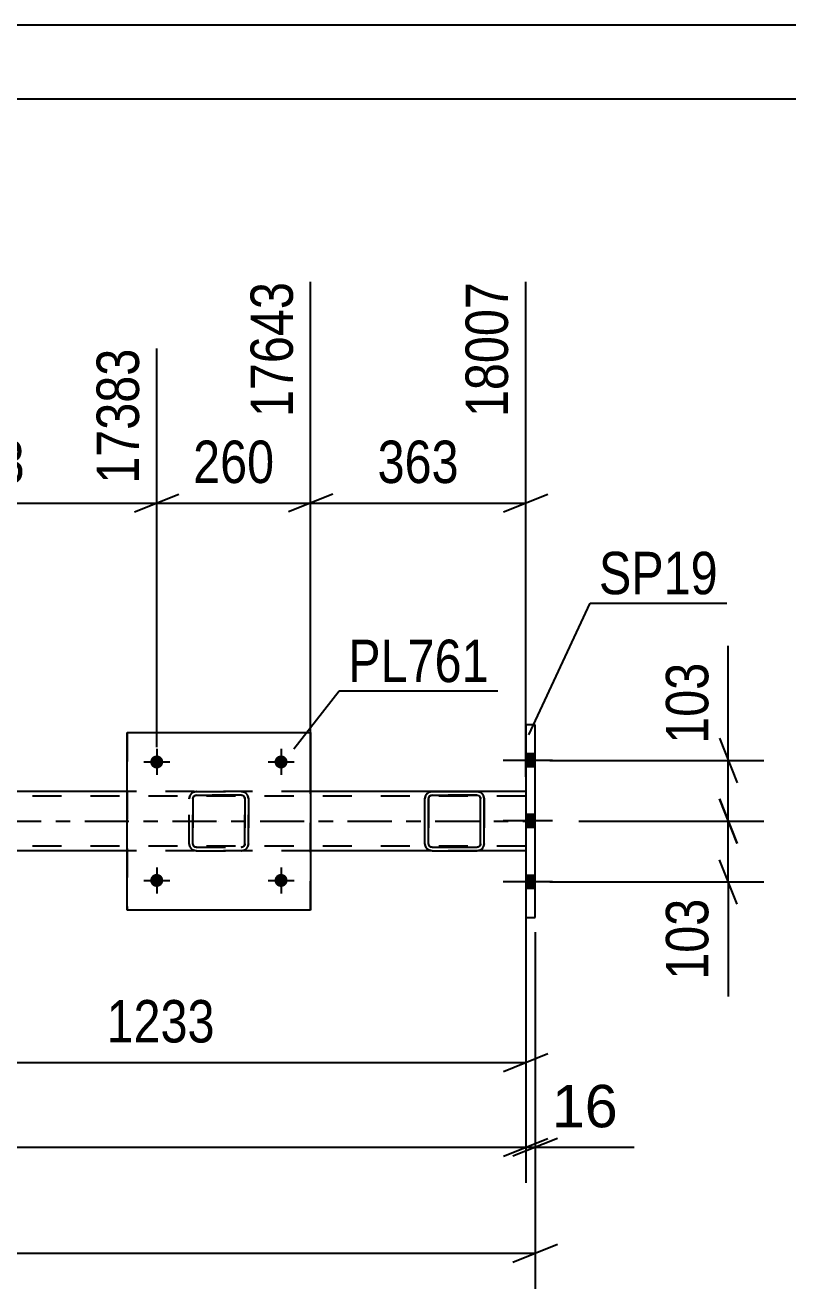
# Model space of a CAD drawing. Header units: millimetres. Extents: x 0 to 841, y 0 to 594.
# Drawn here: x 733.8 to 785.3, y 508.7 to 594 of the extents above; entities that cross this region are included whole.
import ezdxf

# ---------------------------------------------------------------- set-up
doc = ezdxf.new("R2010")
doc.units = ezdxf.units.MM
doc.linetypes.add('DXK_LINE_DOT2', pattern=[3.9198, 1.9599, -1.9599])
doc.linetypes.add('DXK_LINE_DOT3', pattern=[5.9187, 2.979, -0.9799, 0.9799, -0.9799])
doc.styles.add('Arial', font='arial.ttf', dxfattribs={"height": 0.2})
doc.styles.add('Arial Narrow', font='ARIALN.TTF', dxfattribs={"height": 0.2})

# ---------------------------------------------------------------- blocks, each defined once
blk = doc.blocks.new('Unknown-318892383-1113')
at = {"color": 5, "linetype": 'Continuous'}
for p, q in [((841, 594), (0, 594)), ((836, 589), (5, 589))]:
    blk.add_line(p, q, dxfattribs=at)
blk = doc.blocks.new('Part-318892383-6022 - 5883')
at = {"color": 2, "linetype": 'Continuous'}
for p, q in [((768.229, 546.75), (767.589, 546.75)), ((767.589, 546.75), (767.589, 533.75)), ((768.229, 533.75), (768.229, 546.75)), ((767.589, 533.75), (768.229, 533.75))]:
    blk.add_line(p, q, dxfattribs=at)
blk = doc.blocks.new('Bolt-318892383-5899 - 5883')
at = {"linetype": 'Continuous'}
for points in [[(742.217, 536.25), (742.227, 536.341), (742.255, 536.429), (742.301, 536.508), (742.363, 536.577), (742.437, 536.631), (742.521, 536.668), (742.611, 536.687), (742.703, 536.687), (742.793, 536.668), (742.877, 536.631), (742.952, 536.577), (743.013, 536.508), (743.059, 536.429), (743.088, 536.341), (743.097, 536.25), (743.088, 536.158), (743.059, 536.071), (743.013, 535.991), (742.952, 535.923), (742.877, 535.869), (742.793, 535.831), (742.703, 535.812), (742.611, 535.812), (742.521, 535.831), (742.437, 535.869), (742.363, 535.923), (742.301, 535.991), (742.255, 536.071), (742.227, 536.158)], [(750.617, 536.25), (750.627, 536.341), (750.655, 536.429), (750.701, 536.508), (750.763, 536.577), (750.837, 536.631), (750.921, 536.668), (751.011, 536.687), (751.103, 536.687), (751.193, 536.668), (751.277, 536.631), (751.352, 536.577), (751.413, 536.508), (751.459, 536.429), (751.488, 536.341), (751.497, 536.25), (751.488, 536.158), (751.459, 536.071), (751.413, 535.991), (751.352, 535.923), (751.277, 535.869), (751.193, 535.831), (751.103, 535.812), (751.011, 535.812), (750.921, 535.831), (750.837, 535.869), (750.763, 535.923), (750.701, 535.991), (750.655, 536.071), (750.627, 536.158)]]:
    blk.add_hatch(color=1, dxfattribs=at).paths.add_polyline_path(points)
at = {"color": 1, "linetype": 'Continuous'}
for p, q in [((742.657, 537.13), (742.657, 535.37)), ((751.057, 537.13), (751.057, 535.37)), ((741.777, 536.25), (743.537, 536.25)), ((750.177, 536.25), (751.937, 536.25))]:
    blk.add_line(p, q, dxfattribs=at)
blk = doc.blocks.new('Bolt-318892383-5900 - 5883')
at = {"linetype": 'Continuous'}
for points in [[(742.217, 544.25), (742.227, 544.341), (742.255, 544.429), (742.301, 544.508), (742.363, 544.577), (742.437, 544.631), (742.521, 544.668), (742.611, 544.687), (742.703, 544.687), (742.793, 544.668), (742.877, 544.631), (742.952, 544.577), (743.013, 544.508), (743.059, 544.429), (743.088, 544.341), (743.097, 544.25), (743.088, 544.158), (743.059, 544.071), (743.013, 543.991), (742.952, 543.923), (742.877, 543.869), (742.793, 543.831), (742.703, 543.812), (742.611, 543.812), (742.521, 543.831), (742.437, 543.869), (742.363, 543.923), (742.301, 543.991), (742.255, 544.071), (742.227, 544.158)], [(750.617, 544.25), (750.627, 544.341), (750.655, 544.429), (750.701, 544.508), (750.763, 544.577), (750.837, 544.631), (750.921, 544.668), (751.011, 544.687), (751.103, 544.687), (751.193, 544.668), (751.277, 544.631), (751.352, 544.577), (751.413, 544.508), (751.459, 544.429), (751.488, 544.341), (751.497, 544.25), (751.488, 544.158), (751.459, 544.071), (751.413, 543.991), (751.352, 543.923), (751.277, 543.869), (751.193, 543.831), (751.103, 543.812), (751.011, 543.812), (750.921, 543.831), (750.837, 543.869), (750.763, 543.923), (750.701, 543.991), (750.655, 544.071), (750.627, 544.158)]]:
    blk.add_hatch(color=1, dxfattribs=at).paths.add_polyline_path(points)
at = {"color": 1, "linetype": 'Continuous'}
for p, q in [((742.657, 545.13), (742.657, 543.37)), ((751.057, 545.13), (751.057, 543.37)), ((741.777, 544.25), (743.537, 544.25)), ((750.177, 544.25), (751.937, 544.25))]:
    blk.add_line(p, q, dxfattribs=at)
blk = doc.blocks.new('Part-318892383-6031 - 5883')
at = {"color": 7, "linetype": 'DXK_LINE_DOT2'}
for p, q in [((744.852, 541.77), (744.889, 541.954)), ((744.894, 541.953), (744.857, 541.769)), ((745.111, 541.862), (745.092, 541.77)), ((745.097, 541.769), (745.115, 541.861)), ((745.163, 541.94), (745.111, 541.862)), ((745.115, 541.861), (745.167, 541.939)), ((745.149, 542.213), (745.332, 542.25)), ((745.337, 542.249), (745.153, 542.212)), ((745.241, 541.992), (745.163, 541.94)), ((745.167, 541.939), (745.245, 541.991)), ((745.332, 542.01), (745.241, 541.992)), ((745.245, 541.991), (745.337, 542.009)), ((745.337, 542.249), (745.332, 542.25)), ((745.332, 542.25), (748.372, 542.25)), ((745.332, 542.01), (745.337, 542.009)), ((748.372, 542.01), (745.332, 542.01)), ((745.337, 542.249), (748.377, 542.249)), ((745.337, 542.009), (748.377, 542.009)), ((748.372, 542.25), (748.377, 542.249)), ((748.372, 542.25), (748.556, 542.213)), ((748.377, 542.009), (748.372, 542.01)), ((748.464, 541.992), (748.372, 542.01)), ((748.561, 542.212), (748.377, 542.249)), ((748.377, 542.009), (748.469, 541.991)), ((748.464, 541.992), (748.469, 541.991)), ((748.542, 541.94), (748.464, 541.992)), ((748.469, 541.991), (748.547, 541.939)), ((748.594, 541.862), (748.542, 541.94)), ((748.547, 541.939), (748.599, 541.861)), ((748.612, 541.77), (748.594, 541.862)), ((748.599, 541.861), (748.617, 541.769)), ((748.816, 541.954), (748.852, 541.77)), ((748.857, 541.769), (748.821, 541.953)), ((744.852, 541.77), (744.857, 541.769)), ((744.852, 538.73), (744.852, 541.77)), ((744.857, 538.729), (744.857, 541.769)), ((745.097, 541.769), (745.092, 541.77)), ((745.092, 541.77), (745.092, 538.73)), ((745.097, 538.729), (745.097, 541.769)), ((748.617, 541.769), (748.612, 541.77)), ((748.612, 541.77), (748.612, 538.73)), ((748.617, 538.729), (748.617, 541.769)), ((748.857, 541.769), (748.852, 541.77)), ((748.852, 541.77), (748.852, 538.73)), ((748.857, 538.729), (748.857, 541.769)), ((744.857, 538.729), (744.852, 538.73)), ((744.889, 538.546), (744.852, 538.73)), ((744.857, 538.729), (744.894, 538.545)), ((745.092, 538.73), (745.097, 538.729)), ((745.092, 538.73), (745.111, 538.638)), ((745.115, 538.637), (745.097, 538.729)), ((745.111, 538.638), (745.163, 538.56)), ((745.167, 538.559), (745.115, 538.637)), ((745.163, 538.56), (745.241, 538.508)), ((745.245, 538.507), (745.167, 538.559)), ((745.241, 538.508), (745.332, 538.49)), ((745.337, 538.489), (745.245, 538.507)), ((745.337, 538.489), (745.332, 538.49)), ((745.332, 538.49), (748.372, 538.49)), ((745.337, 538.489), (748.377, 538.489)), ((748.372, 538.49), (748.464, 538.508)), ((748.372, 538.49), (748.377, 538.489)), ((748.469, 538.507), (748.377, 538.489)), ((748.464, 538.508), (748.542, 538.56)), ((748.547, 538.559), (748.469, 538.507)), ((748.542, 538.56), (748.594, 538.638)), ((748.599, 538.637), (748.547, 538.559)), ((748.594, 538.638), (748.612, 538.73)), ((748.617, 538.729), (748.599, 538.637)), ((748.612, 538.73), (748.617, 538.729)), ((748.852, 538.73), (748.816, 538.546)), ((748.821, 538.545), (748.857, 538.729)), ((748.852, 538.73), (748.857, 538.729)), ((745.149, 538.286), (745.153, 538.285)), ((745.332, 538.25), (745.149, 538.286)), ((745.153, 538.285), (745.337, 538.249)), ((745.337, 538.249), (745.332, 538.25)), ((745.332, 538.25), (748.372, 538.25)), ((745.337, 538.249), (748.377, 538.249)), ((748.556, 538.286), (748.372, 538.25)), ((748.372, 538.25), (748.377, 538.249)), ((748.377, 538.249), (748.561, 538.285))]:
    blk.add_line(p, q, dxfattribs=at)
at = {"color": 7, "linetype": 'DXK_LINE_DOT3'}
blk.add_line((746.86, 540.248), (746.849, 540.251), dxfattribs=at)
at = {"color": 7, "linetype": 'DXK_LINE_DOT2'}
for centre, start, end in [((745.332, 541.77), 112.5, 157.5), ((745.337, 541.769), 112.5, 157.5), ((748.372, 541.77), 22.5, 67.49999), ((748.377, 541.769), 22.5, 67.49999), ((745.332, 538.73), 202.5, 247.49999), ((745.337, 538.729), 202.5, 247.49999), ((748.372, 538.73), 292.5, 337.5), ((748.377, 538.729), 292.5, 337.5)]:
    blk.add_arc(centre, 0.48, start, end, dxfattribs=at)
blk = doc.blocks.new('Bolt-318892383-5920 - 5883')
at = {"linetype": 'Continuous'}
for points in [[(768.229, 543.91), (768.229, 544.79), (767.589, 544.79), (767.589, 543.91)], [(768.229, 543.91), (768.229, 544.79), (767.589, 544.79), (767.589, 543.91)], [(768.229, 543.91), (768.229, 544.79), (767.589, 544.79), (767.589, 543.91)], [(768.229, 539.83), (768.229, 540.71), (767.589, 540.71), (767.589, 539.83)], [(768.229, 539.83), (768.229, 540.71), (767.589, 540.71), (767.589, 539.83)], [(768.229, 535.71), (768.229, 536.59), (767.589, 536.59), (767.589, 535.71)], [(768.229, 535.71), (768.229, 536.59), (767.589, 536.59), (767.589, 535.71)], [(768.229, 535.71), (768.229, 536.59), (767.589, 536.59), (767.589, 535.71)]]:
    blk.add_hatch(color=1, dxfattribs=at).paths.add_polyline_path(points)
at = {"color": 1, "linetype": 'Continuous'}
for p, q in [((768.229, 544.79), (767.589, 544.79)), ((768.229, 544.79), (767.589, 544.79)), ((768.229, 544.79), (767.589, 544.79)), ((769.389, 544.35), (766.069, 544.35)), ((769.389, 544.35), (766.069, 544.35)), ((769.389, 544.35), (766.069, 544.35)), ((768.229, 543.91), (767.589, 543.91)), ((768.229, 543.91), (767.589, 543.91)), ((768.229, 543.91), (767.589, 543.91)), ((769.389, 540.27), (766.069, 540.27)), ((769.389, 540.27), (766.069, 540.27)), ((768.229, 540.71), (767.589, 540.71)), ((768.229, 540.71), (767.589, 540.71)), ((768.229, 539.83), (767.589, 539.83)), ((768.229, 539.83), (767.589, 539.83)), ((769.389, 536.15), (766.069, 536.15)), ((769.389, 536.15), (766.069, 536.15)), ((769.389, 536.15), (766.069, 536.15)), ((768.229, 536.59), (767.589, 536.59)), ((768.229, 536.59), (767.589, 536.59)), ((768.229, 536.59), (767.589, 536.59)), ((768.229, 535.71), (767.589, 535.71)), ((768.229, 535.71), (767.589, 535.71)), ((768.229, 535.71), (767.589, 535.71))]:
    blk.add_line(p, q, dxfattribs=at)
blk = doc.blocks.new('Part-318892383-5941 - 5883')
at = {"color": 7, "linetype": 'DXK_LINE_DOT2'}
for p, q in [((767.589, 541.93), (92.66, 541.93)), ((753.057, 542.25), (740.657, 542.25)), ((767.589, 542.25), (767.589, 538.25)), ((767.589, 538.57), (92.66, 538.57)), ((753.057, 538.25), (740.657, 538.25)), ((764.309, 538.25), (761.26, 538.25))]:
    blk.add_line(p, q, dxfattribs=at)
at = {"color": 2, "linetype": 'Continuous'}
for p, q in [((740.657, 542.25), (719.344, 542.25)), ((767.589, 542.25), (753.057, 542.25)), ((740.657, 538.25), (718.253, 538.25)), ((761.26, 538.25), (753.057, 538.25)), ((767.589, 538.25), (764.309, 538.25))]:
    blk.add_line(p, q, dxfattribs=at)
at = {"color": 7, "linetype": 'DXK_LINE_DOT3'}
blk.add_line((92.66, 540.25), (767.589, 540.25), dxfattribs=at)
blk = doc.blocks.new('Part-318892383-5944 - 5883')
at = {"color": 2, "linetype": 'Continuous'}
for p, q in [((760.78, 541.77), (760.816, 541.954)), ((760.821, 541.953), (760.784, 541.769)), ((761.024, 541.769), (761.043, 541.861)), ((761.043, 541.861), (761.095, 541.939)), ((761.076, 542.213), (761.26, 542.25)), ((761.264, 542.249), (761.081, 542.212)), ((761.095, 541.939), (761.173, 541.991)), ((761.173, 541.991), (761.264, 542.009)), ((761.264, 542.249), (761.26, 542.25)), ((761.26, 542.25), (764.3, 542.25)), ((761.264, 542.249), (764.304, 542.249)), ((761.264, 542.009), (764.304, 542.009)), ((764.3, 542.25), (764.304, 542.249)), ((764.3, 542.25), (764.304, 542.249)), ((764.488, 542.212), (764.304, 542.249)), ((764.304, 542.009), (764.396, 541.991)), ((764.469, 541.94), (764.392, 541.992)), ((764.396, 541.991), (764.474, 541.939)), ((764.522, 541.862), (764.469, 541.94)), ((764.474, 541.939), (764.526, 541.861)), ((764.54, 541.77), (764.522, 541.862)), ((764.526, 541.861), (764.544, 541.769)), ((764.784, 541.769), (764.748, 541.953)), ((760.78, 541.77), (760.784, 541.769)), ((760.78, 538.73), (760.78, 541.77)), ((760.784, 538.729), (760.784, 541.769)), ((761.024, 538.729), (761.024, 541.769)), ((764.54, 541.77), (764.544, 541.769)), ((764.54, 541.614), (764.54, 541.77)), ((764.54, 538.89), (764.54, 541.61)), ((764.544, 538.729), (764.544, 541.769)), ((764.784, 538.729), (764.784, 541.769)), ((760.784, 538.729), (760.78, 538.73)), ((760.816, 538.546), (760.78, 538.73)), ((760.784, 538.729), (760.821, 538.545)), ((761.043, 538.637), (761.024, 538.729)), ((761.095, 538.559), (761.043, 538.637)), ((761.173, 538.507), (761.095, 538.559)), ((761.264, 538.489), (761.173, 538.507)), ((761.26, 538.49), (764.3, 538.49)), ((761.264, 538.489), (764.304, 538.489)), ((764.3, 538.49), (764.392, 538.508)), ((764.3, 538.49), (764.304, 538.489)), ((764.396, 538.507), (764.304, 538.489)), ((764.392, 538.508), (764.47, 538.56)), ((764.474, 538.559), (764.396, 538.507)), ((764.47, 538.56), (764.522, 538.638)), ((764.526, 538.637), (764.474, 538.559)), ((764.522, 538.638), (764.54, 538.73)), ((764.544, 538.729), (764.526, 538.637)), ((764.54, 538.73), (764.54, 538.885)), ((764.54, 538.73), (764.544, 538.729)), ((764.748, 538.545), (764.784, 538.729)), ((761.076, 538.286), (761.081, 538.285)), ((761.081, 538.285), (761.076, 538.286)), ((761.081, 538.285), (761.264, 538.249)), ((761.264, 538.249), (764.304, 538.249)), ((764.304, 538.249), (764.488, 538.286))]:
    blk.add_line(p, q, dxfattribs=at)
at = {"color": 7, "linetype": 'DXK_LINE_DOT2'}
for p, q in [((761.038, 541.862), (761.02, 541.77)), ((761.09, 541.94), (761.038, 541.862)), ((761.168, 541.992), (761.09, 541.94)), ((761.26, 542.01), (761.168, 541.992)), ((761.26, 542.01), (761.264, 542.009)), ((764.3, 542.01), (761.26, 542.01)), ((764.304, 542.009), (764.3, 542.01)), ((764.304, 542.009), (764.3, 542.01)), ((764.304, 542.249), (764.483, 542.213)), ((764.392, 541.992), (764.396, 541.991)), ((764.743, 541.954), (764.78, 541.77)), ((761.024, 541.769), (761.02, 541.77)), ((761.02, 541.77), (761.02, 538.73)), ((764.54, 541.61), (764.54, 541.614)), ((764.784, 541.769), (764.78, 541.77)), ((764.78, 541.77), (764.78, 538.73)), ((761.02, 538.73), (761.024, 538.729)), ((761.02, 538.73), (761.038, 538.638)), ((761.038, 538.638), (761.09, 538.56)), ((761.09, 538.56), (761.168, 538.508)), ((761.168, 538.508), (761.173, 538.507)), ((761.264, 538.489), (761.26, 538.49)), ((764.54, 538.885), (764.54, 538.89)), ((764.78, 538.73), (764.743, 538.546)), ((764.78, 538.73), (764.784, 538.729)), ((761.26, 538.25), (761.081, 538.285)), ((761.264, 538.249), (761.26, 538.25)), ((761.26, 538.25), (764.3, 538.25)), ((764.484, 538.286), (764.3, 538.25)), ((764.3, 538.25), (764.304, 538.249))]:
    blk.add_line(p, q, dxfattribs=at)
at = {"color": 2, "linetype": 'Continuous'}
for centre, start, end in [((761.26, 541.77), 112.50065, 157.50065), ((761.264, 541.769), 112.50065, 157.50065), ((764.304, 541.769), 22.50064, 67.50064), ((761.26, 538.73), 202.50064, 247.50064), ((761.264, 538.729), 202.50064, 247.50064), ((764.304, 538.729), 292.50065, 337.50065)]:
    blk.add_arc(centre, 0.48, start, end, dxfattribs=at)
at = {"color": 7, "linetype": 'DXK_LINE_DOT2'}
for centre, start, end in [((764.3, 541.77), 22.50064, 67.50064), ((764.3, 538.73), 292.50065, 337.50065)]:
    blk.add_arc(centre, 0.48, start, end, dxfattribs=at)
blk = doc.blocks.new('Part-318892383-6110 - 5883')
at = {"color": 2, "linetype": 'Continuous'}
for p, q in [((740.657, 534.249), (740.657, 546.249)), ((740.657, 546.249), (740.657, 546.249)), ((740.657, 546.249), (753.057, 546.249)), ((753.057, 546.249), (753.057, 534.249)), ((740.657, 534.249), (740.657, 534.249)), ((753.057, 534.249), (740.657, 534.249))]:
    blk.add_line(p, q, dxfattribs=at)
at = {"color": 7, "linetype": 'DXK_LINE_DOT2'}
for p, q in [((740.657, 546.249), (740.657, 534.249)), ((740.657, 546.249), (740.657, 546.249)), ((753.057, 534.249), (753.057, 546.249)), ((740.657, 534.249), (740.657, 534.249))]:
    blk.add_line(p, q, dxfattribs=at)
blk = doc.blocks.new('StraightDimension-318892383-13068 - 5883')
at = {"color": 7, "linetype": 'Continuous'}
for p, q in [((718.253, 536.85), (718.253, 521.556)), ((767.589, 537.25), (767.589, 521.556)), ((719.753, 524.556), (716.753, 523.356)), ((718.253, 523.956), (767.589, 523.956)), ((766.089, 523.356), (769.089, 524.556))]:
    blk.add_line(p, q, dxfattribs=at)
at = {"color": 0}
blk.add_wipeout([(747.177, 524.706), (747.177, 528.906), (738.665, 528.906), (738.665, 524.706)], dxfattribs=at)
at = {"color": 3, "style": 'Arial Narrow'}
blk.add_text('1233', height=2.8633, dxfattribs=at).set_placement((739.265, 525.306))
blk = doc.blocks.new('StraightDimension-318892383-6651 - 5883')
at = {"color": 7, "linetype": 'Continuous'}
for p, q in [((767.589, 532.75), (767.589, 515.828)), ((766.089, 517.628), (769.089, 518.828)), ((58.827, 518.228), (767.589, 518.228))]:
    blk.add_line(p, q, dxfattribs=at)
blk = doc.blocks.new('StraightDimension-318892383-6661 - 5883')
at = {"color": 7, "linetype": 'Continuous'}
for p, q in [((767.589, 532.75), (767.589, 515.828)), ((768.229, 532.75), (768.229, 515.828)), ((766.089, 517.628), (769.089, 518.828)), ((769.729, 518.828), (766.729, 517.628)), ((767.589, 518.228), (768.229, 518.228)), ((768.229, 518.228), (774.926, 518.228)), ((768.229, 518.228), (774.926, 518.228))]:
    blk.add_line(p, q, dxfattribs=at)
at = {"color": 0}
blk.add_wipeout([(774.401, 518.978), (774.401, 523.178), (768.754, 523.178), (768.754, 518.978)], dxfattribs=at)
at = {"color": 3, "style": 'Arial'}
blk.add_text('16', height=2.8652, dxfattribs=at).set_placement((769.354, 519.578))
blk = doc.blocks.new('StraightDimension-318892383-6745 - 5883')
at = {"color": 7, "linetype": 'Continuous'}
for p, q in [((768.229, 532.75), (768.229, 508.676)), ((766.729, 510.476), (769.729, 511.676)), ((58.187, 511.076), (768.229, 511.076))]:
    blk.add_line(p, q, dxfattribs=at)
blk = doc.blocks.new('StraightDimension-318892383-6756 - 5883')
at = {"color": 7, "linetype": 'Continuous'}
for p, q in [((781.276, 544.35), (781.276, 552.084)), ((781.276, 544.35), (781.276, 552.084)), ((780.676, 545.85), (781.876, 542.85)), ((769.229, 544.35), (783.676, 544.35)), ((781.276, 540.25), (781.276, 544.35)), ((781.876, 538.75), (780.676, 541.75)), ((771.19, 540.25), (783.676, 540.25))]:
    blk.add_line(p, q, dxfattribs=at)
at = {"color": 0}
blk.add_wipeout([(780.526, 551.559), (776.326, 551.559), (776.326, 544.875), (780.526, 544.875)], dxfattribs=at)
at = {"color": 3, "style": 'Arial Narrow'}
blk.add_text('103', height=2.8633, rotation=90.00021, dxfattribs=at).set_placement((779.926, 545.475))
blk = doc.blocks.new('StraightDimension-318892383-6769 - 5883')
at = {"color": 7, "linetype": 'Continuous'}
for p, q in [((780.676, 541.75), (781.876, 538.75)), ((771.19, 540.25), (783.676, 540.25)), ((781.276, 536.15), (781.276, 540.25)), ((781.876, 534.65), (780.676, 537.65)), ((769.229, 536.15), (783.676, 536.15)), ((781.276, 536.15), (781.276, 528.415)), ((781.276, 536.15), (781.276, 528.415))]:
    blk.add_line(p, q, dxfattribs=at)
at = {"color": 0}
blk.add_wipeout([(780.526, 535.625), (776.326, 535.625), (776.326, 528.94), (780.526, 528.94)], dxfattribs=at)
at = {"color": 3, "style": 'Arial Narrow'}
blk.add_text('103', height=2.8633, rotation=90.00021, dxfattribs=at).set_placement((779.926, 529.54))
blk = doc.blocks.new('StraightDimension-318892383-13716 - 5883')
at = {"color": 7, "linetype": 'Continuous'}
for p, q in [((753.057, 543.25), (753.057, 576.678)), ((767.589, 543.25), (767.589, 576.678)), ((754.557, 562.337), (751.557, 561.137)), ((766.089, 561.137), (769.089, 562.337)), ((753.057, 561.737), (767.589, 561.737))]:
    blk.add_line(p, q, dxfattribs=at)
at = {"color": 0}
blk.add_wipeout([(763.665, 562.487), (763.665, 566.687), (756.981, 566.687), (756.981, 562.487)], dxfattribs=at)
at = {"color": 3, "style": 'Arial Narrow'}
blk.add_text('363', height=2.8633, dxfattribs=at).set_placement((757.581, 563.087))
at = {"color": 0, "linetype": 'Continuous'}
blk.add_wipeout([(766.989, 577.278), (762.789, 577.278), (762.789, 566.937), (766.989, 566.937)], dxfattribs=at)
at = {"color": 3, "linetype": 'Continuous', "style": 'Arial Narrow'}
blk.add_text('18007', height=2.8633, rotation=90.00021, dxfattribs=at).set_placement((766.389, 567.537))
blk = doc.blocks.new('StraightDimension-318892383-13717 - 5883')
at = {"color": 7, "linetype": 'Continuous'}
for p, q in [((753.057, 543.25), (753.057, 576.678)), ((742.658, 545.25), (742.658, 572.178)), ((741.158, 561.137), (744.158, 562.337)), ((754.557, 562.337), (751.557, 561.137)), ((742.658, 561.737), (753.057, 561.737))]:
    blk.add_line(p, q, dxfattribs=at)
at = {"color": 0}
blk.add_wipeout([(751.2, 562.487), (751.2, 566.687), (744.515, 566.687), (744.515, 562.487)], dxfattribs=at)
at = {"color": 3, "style": 'Arial Narrow'}
blk.add_text('260', height=2.8633, dxfattribs=at).set_placement((745.115, 563.087))
at = {"color": 0, "linetype": 'Continuous'}
blk.add_wipeout([(752.457, 577.278), (748.257, 577.278), (748.257, 566.937), (752.457, 566.937)], dxfattribs=at)
at = {"color": 3, "linetype": 'Continuous', "style": 'Arial Narrow'}
blk.add_text('17643', height=2.8633, rotation=90.00021, dxfattribs=at).set_placement((751.857, 567.537))
blk = doc.blocks.new('StraightDimension-318892383-13718 - 5883')
at = {"color": 7, "linetype": 'Continuous'}
for p, q in [((719.344, 543.65), (719.344, 576.678)), ((742.658, 545.25), (742.658, 572.178)), ((720.844, 562.337), (717.844, 561.137)), ((741.158, 561.137), (744.158, 562.337)), ((719.344, 561.737), (742.658, 561.737))]:
    blk.add_line(p, q, dxfattribs=at)
at = {"color": 0}
blk.add_wipeout([(734.343, 562.487), (734.343, 566.687), (727.659, 566.687), (727.659, 562.487)], dxfattribs=at)
at = {"color": 3, "style": 'Arial Narrow'}
blk.add_text('583', height=2.8633, dxfattribs=at).set_placement((728.259, 563.087))
at = {"color": 0, "linetype": 'Continuous'}
blk.add_wipeout([(742.058, 572.778), (737.858, 572.778), (737.858, 562.437), (742.058, 562.437)], dxfattribs=at)
at = {"color": 3, "linetype": 'Continuous', "style": 'Arial Narrow'}
blk.add_text('17383', height=2.8633, rotation=90.00021, dxfattribs=at).set_placement((741.458, 563.037))
blk = doc.blocks.new('Mark-318892383-6018 - 5883')
at = {"color": 30, "linetype": 'Continuous'}
for p, q in [((767.808, 546.093), (771.936, 554.978)), ((771.936, 554.978), (781.175, 554.978))]:
    blk.add_line(p, q, dxfattribs=at)
at = {"color": 0}
blk.add_wipeout([(780.575, 555.578), (780.575, 558.578), (772.536, 558.578), (772.536, 555.578)], dxfattribs=at)
blk.add_wipeout([(780.575, 555.578), (780.575, 558.578), (772.536, 558.578), (772.536, 555.578)], dxfattribs=at)
at = {"color": 3, "style": 'Arial Narrow'}
blk.add_text('SP19', height=2.8633, dxfattribs=at).set_placement((772.536, 555.578))
blk = doc.blocks.new('Mark-318892383-6106 - 5883')
at = {"color": 30, "linetype": 'Continuous'}
for p, q in [((751.931, 545.142), (754.995, 549.043)), ((754.995, 549.043), (765.699, 549.043))]:
    blk.add_line(p, q, dxfattribs=at)
at = {"color": 0}
blk.add_wipeout([(765.099, 549.643), (765.099, 552.643), (755.595, 552.643), (755.595, 549.643)], dxfattribs=at)
blk.add_wipeout([(765.099, 549.643), (765.099, 552.643), (755.595, 552.643), (755.595, 549.643)], dxfattribs=at)
at = {"color": 3, "style": 'Arial Narrow'}
blk.add_text('PL761', height=2.8633, dxfattribs=at).set_placement((755.595, 549.643))

msp = doc.modelspace()

# ---------------------------------------------------------------- block references
for name in ['Unknown-318892383-1113', 'Part-318892383-6110 - 5883', 'Part-318892383-6022 - 5883', 'Bolt-318892383-5900 - 5883', 'Bolt-318892383-5920 - 5883', 'Part-318892383-5941 - 5883', 'Part-318892383-6031 - 5883', 'Part-318892383-5944 - 5883', 'Bolt-318892383-5899 - 5883']:
    msp.add_blockref(name, (0, 0))

# ---------------------------------------------------------------- next in the draw order: block references
for name in ['StraightDimension-318892383-6756 - 5883', 'StraightDimension-318892383-13068 - 5883']:
    msp.add_blockref(name, (0, 0))

# ---------------------------------------------------------------- next in the draw order: block references
for name in ['StraightDimension-318892383-13716 - 5883', 'StraightDimension-318892383-6651 - 5883']:
    msp.add_blockref(name, (0, 0))

# ---------------------------------------------------------------- next in the draw order: block references
for name in ['StraightDimension-318892383-13717 - 5883', 'Mark-318892383-6018 - 5883', 'StraightDimension-318892383-6661 - 5883']:
    msp.add_blockref(name, (0, 0))

# ---------------------------------------------------------------- next in the draw order: block references
for name in ['StraightDimension-318892383-13718 - 5883', 'Mark-318892383-6106 - 5883', 'StraightDimension-318892383-6745 - 5883']:
    msp.add_blockref(name, (0, 0))

# ---------------------------------------------------------------- next in the draw order: block references
msp.add_blockref('StraightDimension-318892383-6769 - 5883', (0, 0))

doc.saveas('drawing.dxf')
